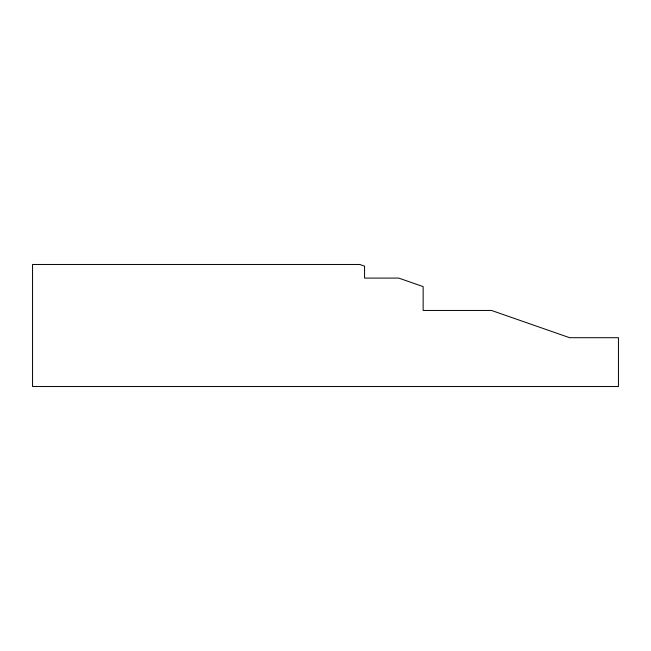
<?xml version="1.0" encoding="UTF-8"?>
<svg xmlns="http://www.w3.org/2000/svg" width="651" height="651" viewBox="0 0 651 651"><rect width="100%" height="100%" fill="white"/><g stroke="black" fill="none" stroke-linecap="round" stroke-linejoin="round"><path stroke-width="0.98" d="M359.678 264.469L32.55 264.469L32.55 386.531L618.45 386.531L618.45 337.706L569.625 337.706L491.505 310.454L423.15 310.454L423.15 286.611L398.738 278.091L364.56 278.091L364.56 266.169L359.678 264.469"/></g></svg>
